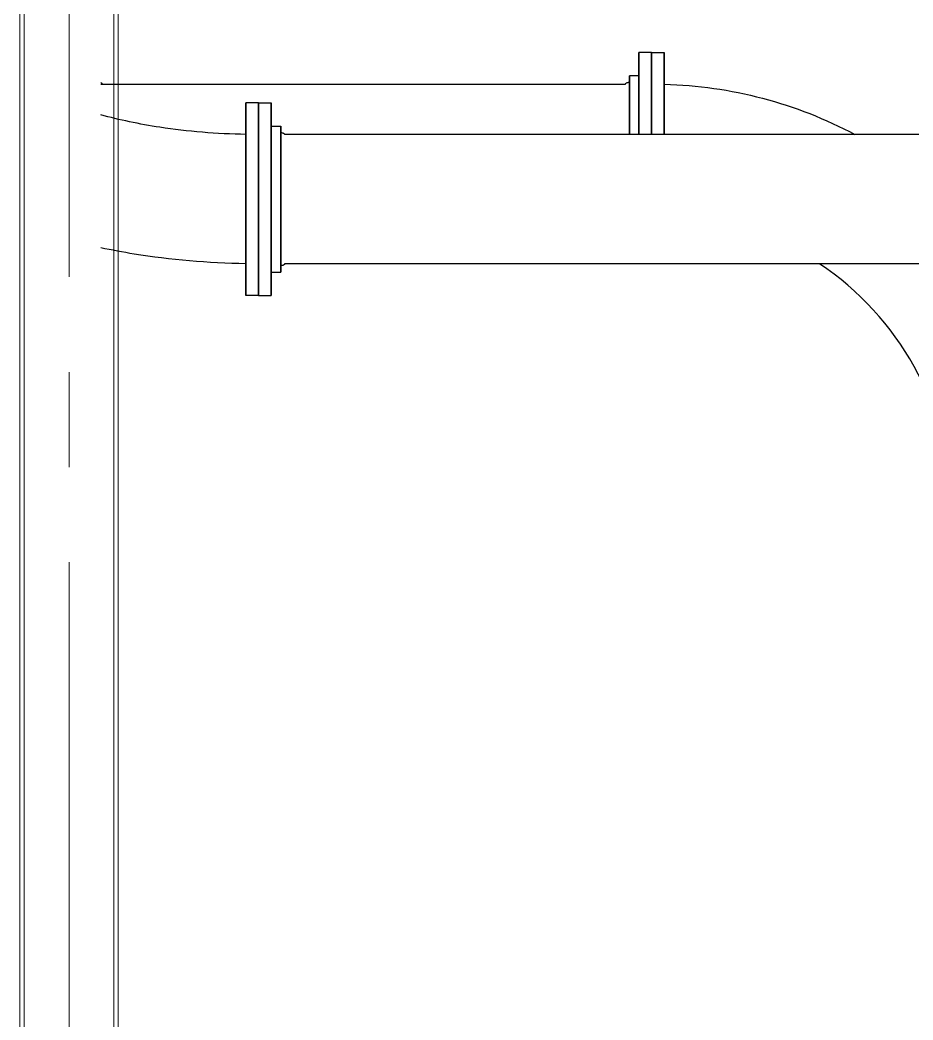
# Model space of a CAD drawing. Header units: metres. Extents: x 0 to 63075, y 0 to 44550.
# Drawn here: x 36480 to 38717, y 31403 to 33908 of the extents above; entities that cross this region are included whole.
import ezdxf

# ---------------------------------------------------------------- set-up
doc = ezdxf.new("R2010")
doc.units = ezdxf.units.M
doc.header["$LTSCALE"] = 75
doc.linetypes.add('CENTER2', pattern=[28.575, 19.05, -3.175, 3.175, -3.175])
for name, color, linetype in [('SC1', 7, 'CENTER2'), ('SDM', 7, 'Continuous'), ('SL1', 8, 'Continuous')]:
    doc.layers.add(name, color=color, linetype=linetype)

# ---------------------------------------------------------------- blocks, each defined once
blk = doc.blocks.new('A$Cf33ee68d')
at = {"layer": 'SL1', "lineweight": 0}
for p, q in [((12797, 10492.2), (12797, 1529.9)), ((12807.7, 10492.2), (12807.7, 1529.9)), ((13032.3, 1529.9), (13032.3, 10492.2)), ((13043, 10492.2), (13043, 1529.9))]:
    blk.add_line(p, q, dxfattribs=at)
at = {"layer": 'SL1', "extrusion": (2.28848e-17, 1, 0)}
for p, q in [((14347.2, 5418), (14347.2, 5623.6)), ((14347.2, 5623.6), (14347.2, 5418)), ((14378.9, 5623.6), (14347.2, 5623.6)), ((14378.9, 5418), (14378.9, 5623.6)), ((14378.9, 5623.6), (14378.9, 5418)), ((14378.9, 5623.6), (14410.7, 5623.6)), ((14378.9, 5418), (14378.9, 5623.6)), ((14378.9, 5623.6), (14378.9, 5418)), ((14378.9, 5623.6), (14410.7, 5623.6)), ((14378.9, 5623.6), (14378.9, 5418)), ((14378.9, 5418), (14378.9, 5623.6)), ((14410.7, 5623.6), (14410.7, 5418)), ((14410.7, 5418), (14410.7, 5623.6)), ((14410.7, 5418), (14410.7, 5623.6)), ((14410.7, 5623.6), (14410.7, 5418)), ((14410.7, 5623.6), (14410.7, 5418)), ((14410.7, 5418), (14410.7, 5623.6)), ((14410.7, 5623.6), (14410.7, 5623.6)), ((14410.7, 5623.6), (14410.7, 5418)), ((14410.7, 5418), (14410.7, 5623.6)), ((14410.7, 5418), (14410.7, 5623.6)), ((14410.7, 5623.6), (14410.7, 5418)), ((14410.7, 5623.6), (14410.7, 5418)), ((14410.7, 5418), (14410.7, 5623.6)), ((14410.7, 5623.6), (14410.7, 5623.6)), ((14323.4, 5418), (14323.4, 5564.8)), ((14323.4, 5564.8), (14323.4, 5418)), ((14347.2, 5564.8), (14323.4, 5564.8)), ((12999.4, 5544.2), (14313.8, 5544.2)), ((13363, 5014.7), (13363, 5497.3)), ((13363, 5497.3), (13363, 5014.7)), ((13363.1, 5497.3), (13363, 5497.3)), ((13363, 5014.7), (13363, 5497.3)), ((13363, 5497.3), (13363, 5014.7)), ((13363.1, 5497.3), (13363, 5497.3)), ((13363.1, 5014.7), (13363.1, 5497.3)), ((13363.1, 5497.3), (13363.1, 5014.7)), ((13363.1, 5497.3), (13363.1, 5014.7)), ((13363.1, 5014.7), (13363.1, 5497.3)), ((13394.8, 5497.3), (13363.1, 5497.3)), ((13363.1, 5014.7), (13363.1, 5497.3)), ((13363.1, 5497.3), (13363.1, 5014.7)), ((13363.1, 5497.3), (13363.1, 5014.7)), ((13363.1, 5014.7), (13363.1, 5497.3)), ((13394.8, 5497.3), (13363.1, 5497.3)), ((13394.8, 5497.3), (13394.8, 5014.7)), ((13394.8, 5014.7), (13394.8, 5497.3)), ((13394.8, 5014.7), (13394.8, 5497.3)), ((13394.8, 5497.3), (13394.8, 5014.7)), ((13394.8, 5497.3), (13426.5, 5497.3)), ((13394.8, 5497.3), (13394.8, 5014.7)), ((13394.8, 5014.7), (13394.8, 5497.3)), ((13426.5, 5497.3), (13426.5, 5014.7)), ((13426.5, 5014.7), (13426.5, 5497.3)), ((13426.5, 5438.6), (13450.4, 5438.6)), ((13450.4, 5438.6), (13450.4, 5073.5)), ((13450.4, 5073.5), (13450.4, 5438.6)), ((16243.1, 5418), (13459.9, 5418)), ((16233.6, 5094.1), (13459.9, 5094.1)), ((13426.5, 5073.5), (13450.4, 5073.5)), ((13363.1, 5014.7), (13363, 5014.7)), ((13363.1, 5014.7), (13363, 5014.7)), ((13394.8, 5014.7), (13363.1, 5014.7)), ((13394.8, 5014.7), (13363.1, 5014.7)), ((13394.8, 5014.7), (13426.5, 5014.7))]:
    blk.add_line(p, q, dxfattribs=at)
at = {"layer": 'SL1', "extrusion": (0, 0, -1)}
blk.add_arc((-14383.9, 4473.3), 1070.9, 91.4313, 118.1019, dxfattribs=at)
at = {"layer": 'SL1'}
blk.add_arc((14383.9, 4473.3), 747.1, 2.052, 56.2024, dxfattribs=at)
for points, knots in [([(12999.4, 5547.9), (13000.3, 5547.5), (13001.2, 5547), (13002.2, 5546), (13002.5, 5545.6), (13002.8, 5545), (13002.8, 5544.8), (13002.9, 5544.6), (13002.9, 5544.5), (13002.9, 5544.4), (13002.9, 5544.3), (13002.9, 5544.2), (13002.9, 5544.2), (13002.9, 5544.2), (13002.9, 5544.2), (13002.9, 5544.2), (13002.9, 5544.2), (13002.9, 5544.2), (13002.9, 5544.2), (13002.9, 5544.2), (13002.9, 5544.2), (13002.9, 5544.2), (13002.9, 5544.2), (13002.9, 5544.2), (13002.9, 5544.2), (13002.9, 5544.2)], [17.58853, 17.58853, 17.58853, 17.58853, 20.599945, 20.599945, 21.951412, 21.951412, 22.531751, 22.531751, 22.74473, 22.74473, 22.904403, 22.904403, 22.934326, 22.934326, 22.950131, 22.950131, 22.954082, 22.954082, 22.95507, 22.95507, 22.955317, 22.955317, 22.955448, 22.955448, 22.95545, 22.95545, 22.95545, 22.95545]), ([(13002.9, 5544.2), (13002.9, 5544.2), (13002.9, 5544.2), (13002.9, 5544.2), (13002.9, 5544.2), (13002.9, 5544.2)], [22.95547549822, 22.95547549822, 22.95547549822, 22.95547549822, 22.95548694598, 22.95548694598, 22.95552315832, 22.95552315832, 22.95552315832, 22.95552315832]), ([(13002.9, 5544.2), (13002.9, 5544.2), (13002.9, 5544.2), (13002.9, 5544.2), (13002.9, 5544.2), (13002.9, 5544.2)], [531.55727168, 531.55727168, 531.55727168, 531.55727168, 531.58840625, 531.58840625, 531.64502551, 531.64502551, 531.64502551, 531.64502551]), ([(14313.8, 5544.2), (14313.8, 5544.2), (14313.8, 5544.2), (14313.8, 5544.2), (14313.8, 5544.2), (14313.8, 5544.2), (14313.8, 5544.2), (14313.8, 5544.2), (14313.8, 5544.2), (14313.8, 5544.2), (14313.8, 5544.2), (14313.8, 5544.2), (14313.8, 5544.2), (14313.8, 5544.2), (14313.8, 5544.2), (14313.8, 5544.2), (14313.8, 5544.3), (14313.8, 5544.5), (14313.8, 5544.5), (14313.9, 5544.8), (14313.9, 5545), (14314.1, 5545.4), (14314.3, 5545.7), (14314.7, 5546.2), (14314.9, 5546.4), (14315.6, 5547), (14316, 5547.2), (14317.1, 5547.8), (14317.9, 5548.1), (14319.6, 5548.6), (14320.6, 5548.8), (14322.2, 5548.9), (14322.8, 5549), (14323.4, 5549)], [1594.266842, 1594.266842, 1594.266842, 1594.266842, 1594.397628, 1594.397628, 1594.640321, 1594.640321, 1594.663074, 1594.663074, 1594.711063, 1594.711063, 1594.735058, 1594.735058, 1594.738066, 1594.738066, 1594.738816, 1594.738816, 1594.934919, 1594.934919, 1595.127021, 1595.127021, 1595.706499, 1595.706499, 1596.557544, 1596.557544, 1597.615288, 1597.615288, 1599.133727, 1599.133727, 1601.474214, 1601.474214, 1604.51724, 1604.51724, 1606.253838, 1606.253838, 1606.253838, 1606.253838]), ([(13363, 5418.2), (13289.8, 5419.4), (13216.9, 5425.5), (13095.8, 5444), (13046, 5454.5), (12999.4, 5467.2)], [1.6031085, 1.6031085, 1.6031085, 1.6031085, 1.8687016, 1.8687016, 2.0669576, 2.0669576, 2.0669576, 2.0669576]), ([(13450.4, 5422.7), (13451, 5422.7), (13451.7, 5422.7), (13453.3, 5422.5), (13454.3, 5422.3), (13456, 5421.8), (13456.7, 5421.6), (13457.8, 5421), (13458.2, 5420.7), (13458.9, 5420.1), (13459.1, 5419.9), (13459.5, 5419.4), (13459.6, 5419.1), (13459.8, 5418.7), (13459.8, 5418.5), (13459.9, 5418.2), (13459.9, 5418.1), (13459.9, 5418), (13459.9, 5418), (13459.9, 5418), (13459.9, 5418), (13459.9, 5418), (13459.9, 5418), (13459.9, 5418)], [520.083084, 520.083084, 520.083084, 520.083084, 522.006368, 522.006368, 525.013842, 525.013842, 527.299094, 527.299094, 528.785777, 528.785777, 529.828032, 529.828032, 530.664618, 530.664618, 531.311988, 531.311988, 531.526252, 531.526252, 531.597613, 531.597613, 531.597768, 531.597768, 531.597787, 531.597787, 531.597787, 531.597787]), ([(13459.9, 5418), (13459.9, 5418), (13459.9, 5418), (13459.9, 5418), (13459.9, 5418), (13459.9, 5418), (13459.9, 5418), (13459.9, 5418)], [531.609451, 531.609451, 531.609451, 531.609451, 531.649681, 531.649681, 531.7135957, 531.7135957, 531.7979227, 531.7979227, 531.7979227, 531.7979227]), ([(13363, 5094.3), (13268.3, 5095.6), (13173.9, 5103.7), (13054.7, 5123), (13026.8, 5128.3), (12999.4, 5134.1)], [1.5978202, 1.5978202, 1.5978202, 1.5978202, 1.8849556, 1.8849556, 1.9739913, 1.9739913, 1.9739913, 1.9739913]), ([(13459.9, 5094.1), (13459.9, 5094.1), (13459.9, 5094.1), (13459.9, 5094.1), (13459.9, 5094), (13459.9, 5094), (13459.9, 5094), (13459.9, 5093.9), (13459.9, 5093.8), (13459.8, 5093.5), (13459.8, 5093.3), (13459.6, 5092.9), (13459.4, 5092.6), (13459.1, 5092.1), (13458.8, 5091.9), (13458.1, 5091.3), (13457.7, 5091.1), (13456.6, 5090.5), (13455.8, 5090.2), (13454.6, 5089.8), (13454.1, 5089.7), (13453, 5089.5), (13452.4, 5089.4), (13451.3, 5089.4), (13450.9, 5089.3), (13450.4, 5089.3)], [1040.209648, 1040.209648, 1040.209648, 1040.209648, 1040.209804, 1040.209804, 1040.296633, 1040.296633, 1040.365035, 1040.365035, 1040.570397, 1040.570397, 1041.190392, 1041.190392, 1042.039155, 1042.039155, 1043.101617, 1043.101617, 1044.627373, 1044.627373, 1046.981046, 1046.981046, 1048.501722, 1048.501722, 1050.272784, 1050.272784, 1051.729712, 1051.729712, 1051.729712, 1051.729712]), ([(13459.9, 5094.3), (13459.9, 5094.3), (13459.9, 5094.3), (13459.9, 5094.2), (13459.9, 5094.1), (13459.9, 5094.1), (13459.9, 5094.1), (13459.9, 5094.1), (13459.9, 5094.1), (13459.9, 5094.1), (13459.9, 5094.1), (13459.9, 5094.1), (13459.9, 5094.1), (13459.9, 5094.1)], [1033.047369, 1033.047369, 1033.047369, 1033.047369, 1033.218877, 1033.218877, 1038.965078, 1038.965078, 1039.683468, 1039.683468, 1039.952864, 1039.952864, 1040.154912, 1040.154912, 1040.174514, 1040.174514, 1040.174514, 1040.174514])]:
    blk.add_open_spline(points, degree=3, knots=knots, dxfattribs=at)

msp = doc.modelspace()

# ---------------------------------------------------------------- linework, layer by layer
at = {"layer": 'SC1', "lineweight": 0}
msp.add_line((36603, 28978.2), (36603, 40124.4), dxfattribs=at)

# ---------------------------------------------------------------- block references
at = {"layer": 'SDM'}
msp.add_blockref('A$Cf33ee68d', (23682.9, 28203.4), dxfattribs=at)

doc.saveas('drawing.dxf')
